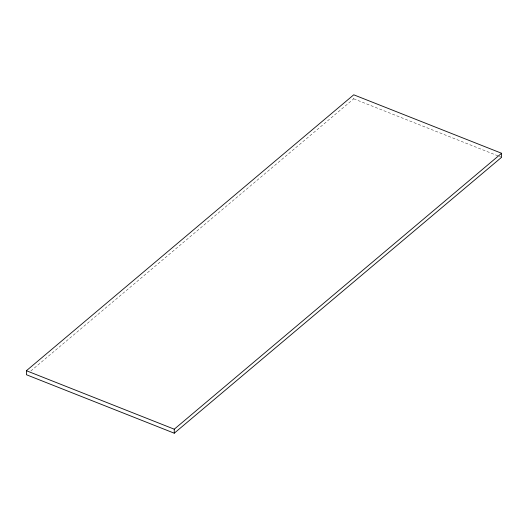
<?xml version="1.0" encoding="UTF-8"?>
<svg xmlns="http://www.w3.org/2000/svg" width="528" height="528" viewBox="0 0 528 528"><rect width="100%" height="100%" fill="white"/><g stroke="black" fill="none" stroke-linecap="round" stroke-linejoin="round"><path stroke-width="0.4" stroke-dasharray="2.64 1.98" d="M30.815 371.006L353.74 98.809L353.74 96.406M353.74 98.809L498.538 156.07M499.303 156.374L501.6 157.285"/><path stroke-width="0.79" d="M26.4 370.715L353.74 94.802L501.6 153.272L501.6 157.285L174.26 433.198L26.4 374.728L26.4 370.715L174.26 429.191L501.6 153.272M174.26 429.191L174.26 433.198"/></g></svg>
